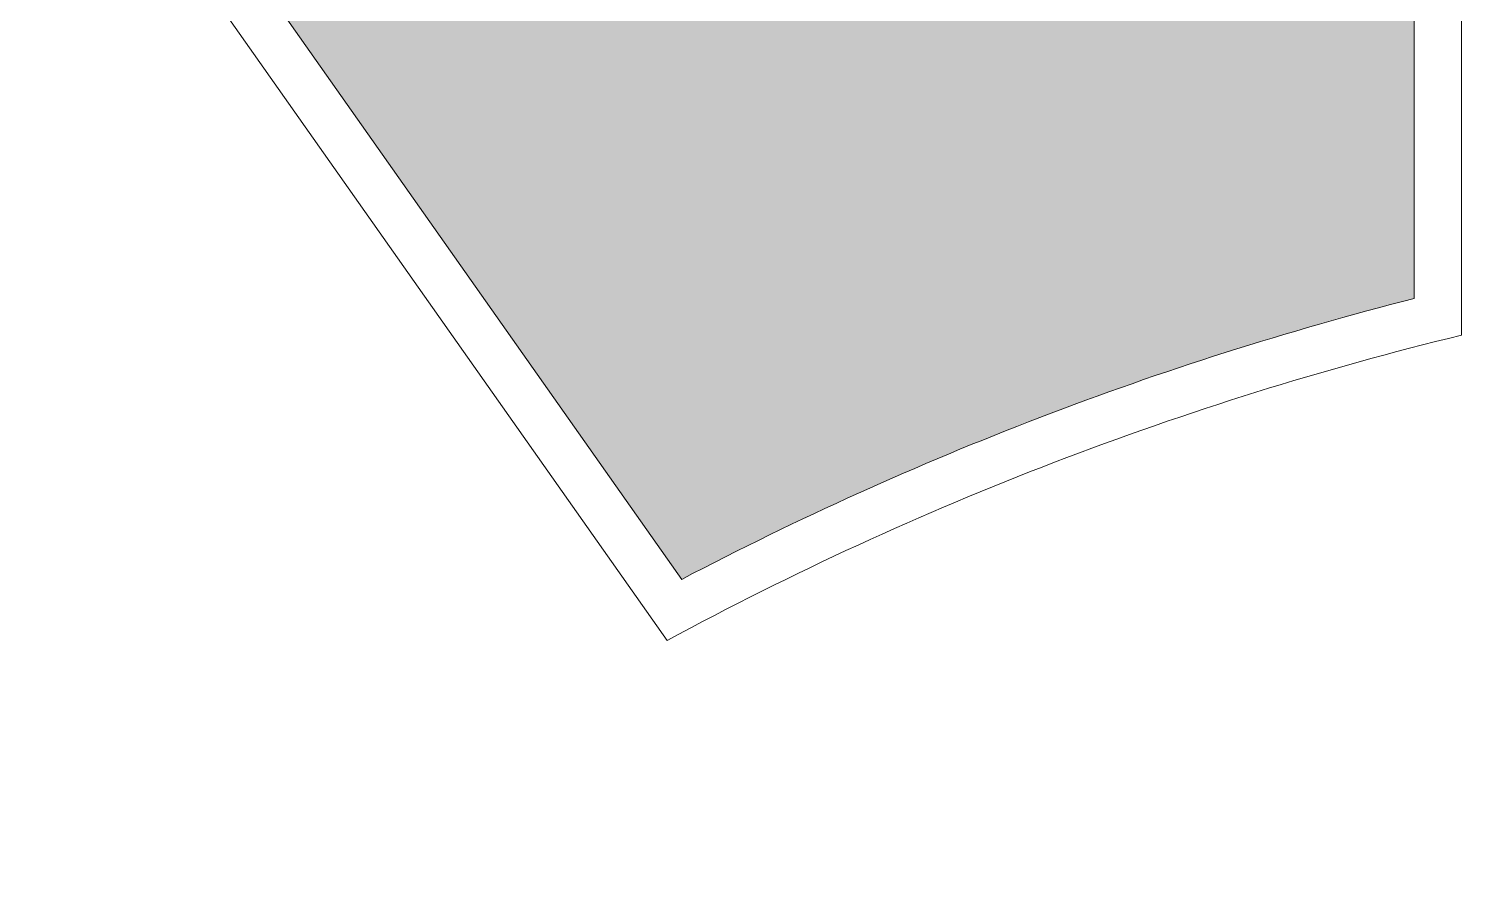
# Model space of a CAD drawing. Header units: metres. Extents: x 12093 to 20303, y 514 to 1412.
# Drawn here: x 19741.637 to 19746.203, y 811.559 to 814.293 of the extents above; entities that cross this region are included whole.
import ezdxf

# ---------------------------------------------------------------- set-up
doc = ezdxf.new("R2010")
doc.units = ezdxf.units.M
for name, color, linetype, lineweight in [('AREA VERDE', 62, 'Continuous', 13), ('grass', 64, 'Continuous', 13), ('MANZANAS-ORIGINALES', 147, 'Continuous', 9)]:
    doc.layers.add(name, color=color, linetype=linetype, lineweight=lineweight)

msp = doc.modelspace()

# ---------------------------------------------------------------- hatches: boundary and pattern name
at = {"layer": 'grass'}
h = msp.add_hatch(dxfattribs=at)
h.set_pattern_fill('AR-CONC', color=256, scale=0.004, style=0)
h.set_pattern_definition([(50, (0, 0), (0.728738676, -0.063756342), [0.0762, -0.8382]), (355, (0, 0), (-0.140971304, 0.764226572), [0.06096, -0.67056]), (100.451, (0.0607, -0.0053), (0.587770007, 0.700466751), [0.06476, -0.71236]), (46.1842, (0, 0.2032), (1.084316164, -0.16816931), [0.1143, -1.2573]), (96.6356, (0.0904, 0.1892), (0.94961694, 0.989702224), [0.09714, -1.06854]), (351.184, (0, 0.2032), (0.949618423, 0.98970047), [0.09144, -1.00584]), (21, (0.1016, 0.1524), (0.60645952, -0.409062074), [0.0762, -0.8382]), (326, (0.1016, 0.1524), (0.247208113, 0.736751864), [0.06096, -0.67056]), (71.4514, (0.15214, 0.1183), (0.853665963, 0.32769143), [0.06476, -0.71236]), (37.5, (0, 0), (0.012354413, 0.3382201555), [0, -0.662432, 0, -0.68072, 0, -0.6731]), (7.5, (0, 0), (0.26727865, 0.400722299), [0, -0.388112, 0, -0.647192, 0, -0.25654]), (327.5, (-0.22657, 0), (0.5423623807, -0.022914976), [0, -0.254, 0, -0.79248, 0, -1.05156]), (317.5, (-0.32817, 0), (0.592516726, 0.101705964), [0, -0.3302, 0, -0.526288, 0, -0.74676])])
h.paths.add_polyline_path([(19727.6994, 806.7946), (19729.2208, 806.7946), (19729.2208, 807.3947), (19731.818, 807.3947), (19731.818, 806.7946), (19734.5174, 806.7946), (19734.5174, 807.3947), (19737.1146, 807.3947), (19737.1146, 806.7946), (19738.6508, 806.7946, -0.117537), (19741.4296, 810.9246), (19738.3859, 815.2451), (19737.8949, 814.9), (19736.4013, 817.0247), (19736.8901, 817.3683), (19732.4473, 823.6748), (19731.9563, 823.3297), (19730.4627, 825.4545), (19730.9515, 825.798), (19727.9727, 830.0264, 0.111377), (19727.6969, 828.803)])
h.paths.add_polyline_path([(19739.1792, 818.9809), (19739.6672, 819.3255), (19741.1652, 817.2039), (19740.6749, 816.8577), (19743.7186, 812.5372, -0.058435), (19746.0533, 813.4325), (19746.0533, 816.9808), (19745.4532, 816.9808), (19745.4532, 819.578), (19746.0533, 819.578), (19746.0533, 825.5406), (19745.4532, 825.5406), (19745.4532, 828.1378), (19746.0533, 828.1378), (19746.0533, 831.6533), (19730.5469, 831.6533, 0.025063), (19730.2617, 831.639), (19733.2405, 827.4106), (19733.7286, 827.7552), (19735.2266, 825.6336), (19734.7363, 825.2874)])

# ---------------------------------------------------------------- linework, layer by layer
at = {"layer": 'AREA VERDE'}
msp.add_lwpolyline([(19740.6749, 816.8577), (19743.7186, 812.5372, -0.058435), (19746.0533, 813.4325), (19746.0533, 816.9808)], format="xyb", dxfattribs=at)
at = {"layer": 'MANZANAS-ORIGINALES'}
for p, q in [((19746.2033, 817.0808), (19746.2033, 813.3153)), ((19743.6722, 812.3426), (19740.4948, 816.8529))]:
    msp.add_line(p, q, dxfattribs=at)
msp.add_arc((19748.7033, 803.0307), 10.5841, 103.66262, 118.38151, dxfattribs=at)

doc.saveas('drawing.dxf')
